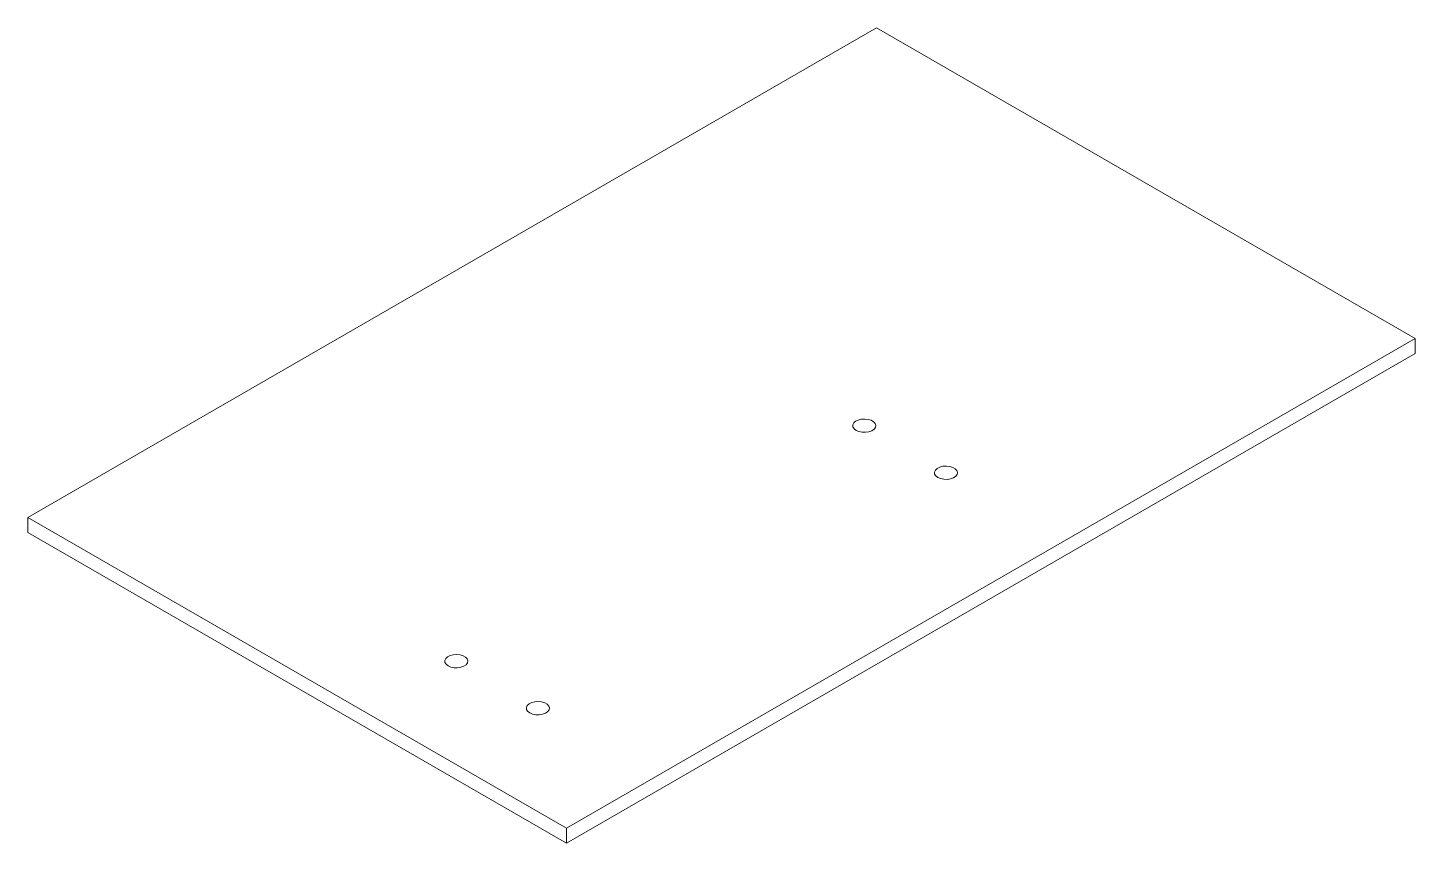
# Paper-space layout '_Isométrique' of a CAD drawing. Header units: inches. Extents: x -2.37 to 2.37, y -1.37 to 1.42.
import ezdxf

# ---------------------------------------------------------------- set-up
doc = ezdxf.new("R2010")
doc.units = ezdxf.units.IN
doc.header["$MEASUREMENT"] = 0

psp = doc.layouts.new('_Isométrique')

# ---------------------------------------------------------------- linework, layer by layer
at = {"color": 7, "linetype": 'Continuous', "lineweight": 15}
for p, q in [((0.5289, 1.4171), (-2.3663, -0.2543)), ((2.3663, 0.3564), (0.5289, 1.4171)), ((-0.5289, -1.315), (2.3663, 0.3564)), ((2.3663, 0.3564), (2.3663, 0.3053)), ((-0.5289, -1.366), (2.3663, 0.3053)), ((-2.3663, -0.2543), (-2.3663, -0.3053)), ((-2.3663, -0.2543), (-0.5289, -1.315)), ((-2.3663, -0.3053), (-0.5289, -1.366)), ((-0.5289, -1.315), (-0.5289, -1.366))]:
    psp.add_line(p, q, dxfattribs=at)
at = {"color": 7, "linetype": 'Continuous', "lineweight": 15, "flags": 128}
for points in [[(0.4593, 0.043), (0.4688, 0.039), (0.4799, 0.0367), (0.4916, 0.0365), (0.5029, 0.0382), (0.5129, 0.0418), (0.5205, 0.047), (0.5252, 0.0532), (0.5265, 0.0599), (0.5243, 0.0666), (0.5189, 0.0726), (0.5106, 0.0774), (0.5002, 0.0805), (0.4887, 0.0818), (0.477, 0.081), (0.4662, 0.0783), (0.4573, 0.0739), (0.4511, 0.0682), (0.4481, 0.0616), (0.4485, 0.0548), (0.4524, 0.0484), (0.4593, 0.043)], [(0.7377, -0.1177), (0.7472, -0.1217), (0.7582, -0.124), (0.77, -0.1242), (0.7813, -0.1225), (0.7912, -0.1189), (0.7989, -0.1137), (0.8036, -0.1075), (0.8049, -0.1008), (0.8027, -0.0941), (0.7972, -0.0881), (0.7889, -0.0834), (0.7786, -0.0802), (0.767, -0.0789), (0.7554, -0.0797), (0.7446, -0.0824), (0.7357, -0.0868), (0.7295, -0.0926), (0.7264, -0.0991), (0.7269, -0.1059), (0.7308, -0.1123), (0.7377, -0.1177)], [(-0.9326, -0.7606), (-0.9232, -0.7646), (-0.9121, -0.7668), (-0.9004, -0.7671), (-0.889, -0.7653), (-0.8791, -0.7617), (-0.8714, -0.7566), (-0.8667, -0.7504), (-0.8654, -0.7436), (-0.8676, -0.737), (-0.8731, -0.731), (-0.8814, -0.7262), (-0.8918, -0.723), (-0.9033, -0.7218), (-0.915, -0.7225), (-0.9257, -0.7252), (-0.9346, -0.7297), (-0.9408, -0.7354), (-0.9439, -0.7419), (-0.9434, -0.7487), (-0.9396, -0.7551), (-0.9326, -0.7606)], [(-0.6542, -0.9213), (-0.6448, -0.9253), (-0.6337, -0.9275), (-0.622, -0.9278), (-0.6106, -0.926), (-0.6007, -0.9224), (-0.593, -0.9173), (-0.5883, -0.9111), (-0.587, -0.9043), (-0.5892, -0.8977), (-0.5947, -0.8917), (-0.603, -0.8869), (-0.6134, -0.8837), (-0.6249, -0.8825), (-0.6366, -0.8832), (-0.6473, -0.8859), (-0.6562, -0.8904), (-0.6625, -0.8961), (-0.6655, -0.9026), (-0.6651, -0.9094), (-0.6612, -0.9158), (-0.6542, -0.9213)]]:
    psp.add_lwpolyline(points, dxfattribs=at)

doc.saveas('drawing.dxf')
